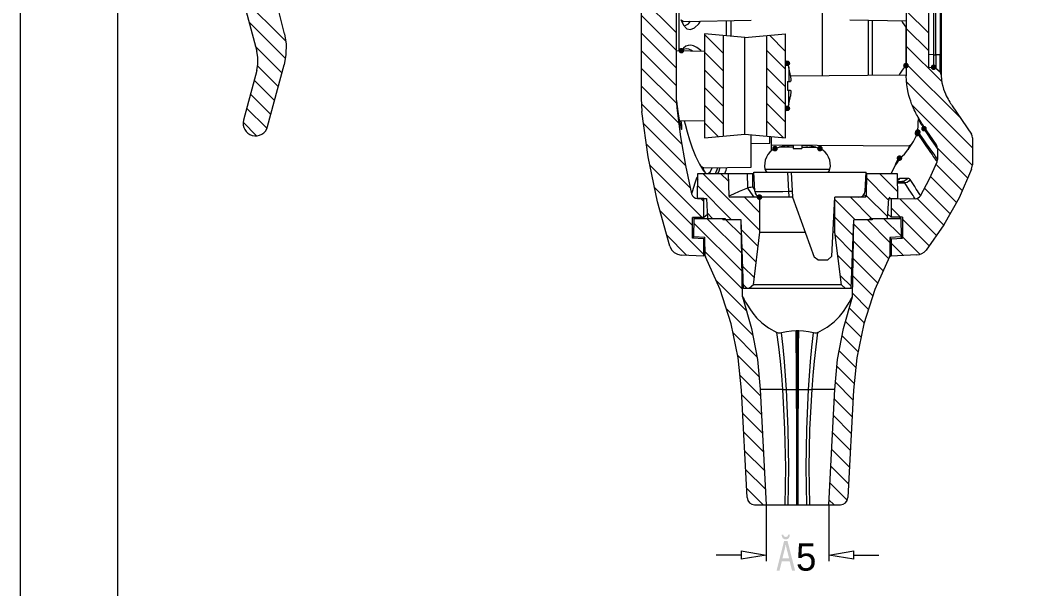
# Model space of a CAD drawing. Header units: millimetres. Extents: x 0 to 260, y 22 to 203.
# Drawn here: x 0.13 to 46.33, y 89.67 to 115.7 of the extents above; entities that cross this region are included whole.
import ezdxf

# ---------------------------------------------------------------- set-up
doc = ezdxf.new("R2010")
doc.units = ezdxf.units.MM

msp = doc.modelspace()

# ---------------------------------------------------------------- hatches: boundary and pattern name
h = msp.add_hatch(color=7)
edge = h.paths.add_edge_path()
edge.add_arc((30.412408, 114.30187), 0.126044, 0, 360)
h = msp.add_hatch(color=7)
edge = h.paths.add_edge_path()
edge.add_arc((35.266595, 113.723879), 0.12991, 0, 360)
h = msp.add_hatch(color=7)
edge = h.paths.add_edge_path()
edge.add_arc((40.694963, 113.619245), 0.126348, 0, 360)
h = msp.add_hatch(color=7)
edge = h.paths.add_edge_path()
edge.add_arc((40.700607, 113.622137), 0.127875, 0, 360)
h = msp.add_hatch(color=7)
edge = h.paths.add_edge_path()
edge.add_arc((41.964187, 113.544879), 0.127706, 0, 360)
h = msp.add_hatch(color=7)
edge = h.paths.add_edge_path()
edge.add_arc((35.266595, 111.663586), 0.129999, 0, 360)
h = msp.add_hatch(color=7)
edge = h.paths.add_edge_path()
edge.add_arc((41.224976, 110.513001), 0.129771, 0, 360)
h = msp.add_hatch(color=7)
edge = h.paths.add_edge_path()
edge.add_arc((41.230338, 110.526583), 0.129701, 0, 360)
h = msp.add_hatch(color=7)
edge = h.paths.add_edge_path()
edge.add_arc((41.240745, 110.576572), 0.129824, 0, 360)
h = msp.add_hatch(color=7)
edge = h.paths.add_edge_path()
edge.add_arc((41.523814, 110.733487), 0.1297, 0, 360)
h = msp.add_hatch(color=7)
edge = h.paths.add_edge_path()
edge.add_arc((34.699751, 109.820004), 0.12991, 0, 360)
h = msp.add_hatch(color=7)
edge = h.paths.add_edge_path()
edge.add_arc((36.759974, 109.820004), 0.12991, 0, 360)
h = msp.add_hatch(color=7)
edge = h.paths.add_edge_path()
edge.add_arc((40.400922, 109.384253), 0.128845, 0, 360)
h = msp.add_hatch(color=7)
edge = h.paths.add_edge_path()
edge.add_arc((33.989398, 107.598139), 0.1297, 0, 360)
h = msp.add_hatch(color=7)
h.paths.add_polyline_path([(35.372534, 90.922903), (35.481123, 90.496813), (35.621683, 90.496813), (35.274418, 91.852252), (35.116219, 91.852252), (34.770607, 90.496813), (34.906757, 90.496813), (35.012039, 90.922903)])
h.paths.add_polyline_path([(35.0396, 91.059604), (35.138819, 91.452069), (35.190082, 91.69736), (35.245754, 91.449865), (35.345524, 91.059604)])
h.paths.add_polyline_path([(35.005976, 92.139435), (35.018335, 92.056193), (35.051933, 91.988609), (35.108993, 91.943245), (35.191735, 91.926666), (35.275606, 91.943245), (35.333949, 91.988609), (35.368314, 92.056193), (35.380251, 92.139435), (35.303081, 92.139435), (35.293228, 92.102245), (35.27304, 92.070946), (35.240449, 92.049363), (35.193389, 92.041319), (35.14626, 92.050216), (35.114427, 92.07322), (35.09479, 92.104803), (35.084248, 92.139435)])

# ---------------------------------------------------------------- linework, layer by layer
at = {"color": 7, "lineweight": 0}
for points in [[(0.128058, 22.287794), (259.869517, 22.287794), (259.869517, 202.784781), (0.128058, 202.784781)], [(4.604456, 198.308031), (255.392767, 198.308031), (255.392767, 26.763839), (4.604456, 26.763839)]]:
    msp.add_lwpolyline(points, close=True, dxfattribs=at)
for points in [[(28.573801, 143.0395), (28.573801, 112.117117)], [(36.874909, 113.143665), (36.874909, 142.013234)], [(40.71052, 142.000464), (40.71052, 113.156294)], [(42.313507, 142.000464), (42.313507, 113.156294)], [(41.740949, 113.55137), (41.740949, 141.605318)], [(41.96401, 141.045494), (41.96401, 114.111617)], [(42.07323, 114.107771), (42.07323, 141.048705)], [(42.259779, 141.049093), (42.259779, 114.107807)], [(12.227348, 115.080662), (8.236373, 131.087248)], [(6.617511, 130.487984), (10.960559, 114.279609)], [(30.176787, 124.354696), (30.176787, 112.126007)], [(30.304952, 114.302399), (30.304952, 116.082516)], [(30.389865, 115.737993), (30.505576, 115.475879)], [(30.515631, 115.645318), (30.499403, 115.645671), (30.416147, 115.678479)], [(30.516124, 115.645318), (33.611749, 115.699293)], [(30.534398, 115.444305), (30.556976, 115.440777), (30.73654, 115.538144), (30.83179, 115.65068)], [(30.667713, 115.306299), (30.823994, 115.270668), (31.015552, 115.346162), (31.212402, 115.539485), (31.286132, 115.658724)], [(32.461588, 115.679255), (32.461588, 114.983577)], [(32.694633, 114.963857), (32.694633, 115.683524)], [(40.71052, 115.654455), (38.134184, 115.699258)], [(38.966105, 115.684759), (38.966105, 113.162045)], [(39.160732, 113.163632), (39.160732, 115.681407)], [(40.514341, 115.657701), (40.547149, 115.593848), (40.697079, 115.385356)], [(12.227348, 115.080662), (12.304254, 114.604765), (12.300021, 114.12287)], [(30.505471, 115.475808), (30.651168, 115.316353), (30.667748, 115.306475)], [(33.325435, 114.908577), (31.464885, 115.071207)], [(31.46492, 115.071349), (31.46492, 110.316257)], [(33.325435, 114.908577), (35.185985, 115.071207)], [(35.18595, 110.316081), (35.18595, 115.071172)], [(40.696903, 115.385391), (40.696903, 113.620091)], [(32.323617, 114.996242), (32.323617, 110.391081)], [(33.325435, 110.479029), (33.325435, 114.908506)], [(34.327289, 110.391187), (34.327289, 114.996348)], [(10.960559, 113.390998), (11.012417, 113.685567), (11.012417, 113.985075), (10.960559, 114.279645)], [(12.300021, 114.122764), (12.215001, 113.648278)], [(30.176787, 114.304657), (31.464779, 114.282079)], [(30.49083, 114.405763), (30.413219, 114.303104)], [(30.922136, 114.291569), (30.886153, 114.315557), (30.748922, 114.368827), (30.626156, 114.382232), (30.510797, 114.359655), (30.414842, 114.305327)], [(31.319717, 114.284654), (31.296081, 114.310407), (31.12322, 114.445521), (30.973995, 114.521368), (30.842409, 114.552413), (30.722817, 114.546415), (30.610634, 114.503729), (30.506564, 114.42259), (30.490689, 114.405657)], [(41.96401, 114.111546), (41.741055, 114.123188)], [(41.96401, 114.111546), (41.96401, 113.550277)], [(41.96401, 114.11137), (42.003874, 114.110311), (42.073371, 114.108195)], [(42.313507, 113.216337), (42.313507, 114.112393)], [(11.459245, 110.828032), (12.214895, 113.648137)], [(35.266595, 113.733615), (35.187925, 113.859204)], [(35.266595, 113.714177), (35.303284, 113.629511), (35.332564, 113.536024)], [(42.07323, 114.107771), (42.072172, 113.735238)], [(42.072207, 113.735344), (42.07256, 113.542727), (42.072913, 113.503922), (42.073266, 113.492986)], [(42.259779, 114.107771), (42.07316, 114.107771)], [(42.313507, 114.108124), (42.259885, 114.108124)], [(42.259956, 113.315397), (42.261367, 113.336564), (42.262072, 113.412411), (42.262425, 113.538706), (42.262072, 113.705217), (42.261367, 113.900303), (42.259956, 114.107736)], [(10.960559, 113.390998), (10.353075, 111.124753)], [(35.332741, 113.53606), (35.332741, 112.894357)], [(35.404037, 113.173969), (35.332776, 113.535919)], [(40.693128, 113.618398), (40.60952, 113.527381), (40.523442, 113.413081), (40.436659, 113.278673), (40.378451, 113.174251)], [(41.740949, 113.55137), (41.963904, 113.539729)], [(42.07323, 113.492809), (42.022783, 113.526058), (41.963869, 113.539729)], [(42.259779, 113.315891), (42.07316, 113.492633)], [(42.313507, 113.191184), (42.299528, 113.259182), (42.259885, 113.316067)], [(35.266595, 112.894216), (35.404178, 112.894216)], [(35.266595, 112.894216), (35.266595, 112.49346)], [(35.404037, 113.173969), (35.410387, 113.124932), (35.414973, 113.081541), (35.418148, 113.042735), (35.419559, 113.00781), (35.420265, 112.976413), (35.419559, 112.949249), (35.418148, 112.927024), (35.414973, 112.910091), (35.410387, 112.898449)], [(40.710344, 113.177073), (35.404213, 113.130859)], [(40.718105, 112.937996), (40.710697, 113.156365)], [(40.737755, 112.739876), (40.717999, 112.938137)], [(40.959264, 111.875358), (40.917989, 111.987542), (40.877067, 112.110661), (40.837203, 112.246128), (40.799808, 112.395353), (40.765942, 112.559042), (40.737719, 112.740017)], [(42.313507, 113.1564), (42.322679, 112.986361)], [(42.322644, 112.98622), (42.346986, 112.825354)], [(42.347127, 112.825318), (42.381699, 112.677504), (42.421916, 112.545918), (42.463896, 112.430913), (42.505524, 112.330018), (42.546094, 112.240766), (42.585957, 112.160685), (42.625116, 112.086602), (42.663921, 112.016752), (42.703785, 111.949724), (42.741533, 111.889046), (42.777163, 111.834718), (42.815263, 111.777921)], [(35.266595, 112.49339), (35.404178, 112.49339)], [(35.332741, 111.851581), (35.332741, 112.493284)], [(35.404037, 112.49339), (35.414973, 112.477515), (35.418148, 112.460229), (35.419559, 112.438356), (35.420265, 112.411545), (35.419559, 112.379795), (35.418148, 112.34487), (35.414973, 112.306065), (35.410387, 112.262673), (35.404037, 112.213637)], [(28.573801, 112.117188), (28.604492, 111.524168)], [(30.176787, 112.126148), (30.200071, 111.679884)], [(30.189876, 112.015905), (30.206103, 111.857155)], [(30.206068, 111.857084), (30.267804, 111.405176), (30.328482, 111.04499), (30.381046, 110.804043), (30.41844, 110.69574)], [(35.332741, 111.851581), (35.30346, 111.757389)], [(35.332741, 111.851581), (35.404002, 112.213531)], [(41.04072, 111.678614), (41.000504, 111.772806), (40.959229, 111.875464)], [(28.892817, 109.437946), (28.604598, 111.524274)], [(30.200036, 111.67999), (30.367605, 110.361659)], [(35.188031, 111.528437), (35.266701, 111.653673)], [(35.266595, 111.673464), (35.303284, 111.757425)], [(41.427788, 110.968931), (41.405916, 111.002798), (41.383338, 111.038076), (41.359349, 111.076176), (41.334302, 111.116745), (41.307844, 111.160489), (41.280327, 111.208114), (41.251046, 111.259267), (41.220002, 111.314653), (41.187546, 111.375331), (41.153327, 111.441653), (41.117344, 111.51362), (41.079949, 111.592642), (41.040791, 111.67872)], [(42.817556, 111.774041), (43.69562, 110.476171)], [(10.353216, 111.124647), (10.334589, 111.010156), (10.339001, 110.89769), (10.364819, 110.790069), (10.41041, 110.690113), (10.474143, 110.600641), (10.554382, 110.524473), (10.649497, 110.464428), (10.757853, 110.423325), (10.872344, 110.404697), (10.98481, 110.409109), (11.092431, 110.434927), (11.192387, 110.480519), (11.281858, 110.544251), (11.358027, 110.624491), (11.418072, 110.719605), (11.459175, 110.827961)], [(30.321673, 111.085383), (31.465026, 111.105491)], [(30.423309, 110.690907), (30.435656, 110.725126), (30.429306, 110.883171), (30.407786, 111.087076)], [(30.545934, 111.089511), (30.58227, 110.935347), (30.675404, 110.580452), (30.781943, 110.220619), (30.907179, 109.850202), (31.057462, 109.472024), (31.234556, 109.107958)], [(41.232808, 111.291758), (41.258913, 111.22473), (41.26738, 111.147119)], [(41.241768, 110.585144), (41.249529, 110.702619), (41.256232, 110.816566), (41.261171, 110.928397), (41.264699, 111.038111), (41.267521, 111.147119)], [(41.267415, 111.147049), (41.290699, 111.106126), (41.311865, 111.068732), (41.331974, 111.035218), (41.349965, 111.004526)], [(41.34993, 111.004421), (41.366863, 110.976551), (41.382386, 110.951151), (41.396849, 110.927868), (41.410255, 110.906701)], [(41.41022, 110.906595), (41.43315, 110.870259)], [(41.479294, 110.891779), (41.457774, 110.923529), (41.427788, 110.969037)], [(42.092527, 109.985034), (41.484691, 110.883912)], [(31.46492, 110.316081), (33.32547, 110.479064)], [(33.325435, 110.479029), (35.185985, 110.316045)], [(33.611714, 108.972491), (33.611714, 110.453805)], [(40.831946, 109.818981), (41.037616, 110.141773), (41.222119, 110.506192)], [(41.222119, 110.506263), (41.479999, 110.132319), (41.610527, 109.945699), (41.726238, 109.781305), (41.82043, 109.64866), (41.893807, 109.543885), (41.951663, 109.460277), (41.997171, 109.393955), (42.034213, 109.339627)], [(41.232808, 110.533462), (41.237041, 110.550748), (41.239863, 110.568034)], [(41.241768, 110.585144), (41.500707, 110.218961), (41.631235, 110.035869), (41.747299, 109.875708), (41.841138, 109.746239), (41.914516, 109.643933), (41.972371, 109.562441), (42.017879, 109.497177), (42.055274, 109.444614), (42.086318, 109.401575)], [(41.433291, 110.8704), (41.452694, 110.840767)], [(41.452588, 110.840767), (41.469874, 110.813956)], [(41.46998, 110.813921), (41.487266, 110.788168)], [(41.487231, 110.788062), (41.520039, 110.739026)], [(41.523567, 110.784287), (41.527448, 110.728196)], [(41.82551, 110.288529), (41.682988, 110.498431), (41.527765, 110.727737)], [(43.744621, 110.315763), (43.732141, 110.399592), (43.695585, 110.476277)], [(30.36764, 110.361554), (30.593771, 109.05169)], [(33.611714, 110.060458), (34.470375, 110.075274)], [(34.470411, 110.07598), (34.470411, 110.378663)], [(34.527596, 110.373971), (34.527596, 109.70828)], [(34.527596, 109.991207), (38.740115, 109.95981), (40.856076, 109.944288)], [(35.249697, 109.957447), (34.887747, 109.886186)], [(35.249697, 109.957447), (35.298733, 109.963797), (35.342124, 109.96803), (35.38093, 109.971205), (35.415855, 109.972969), (35.447252, 109.973674), (35.474416, 109.972969), (35.496641, 109.971205), (35.513927, 109.96803), (35.525216, 109.963797)], [(35.529626, 109.957447), (35.529626, 109.819863)], [(35.930276, 109.957447), (35.946151, 109.96803), (35.963084, 109.971205), (35.985309, 109.972969), (36.012473, 109.973674), (36.04387, 109.972969), (36.078795, 109.971205), (36.117601, 109.96803), (36.161345, 109.963797), (36.210028, 109.957447)], [(35.930276, 109.957447), (35.930276, 109.819863)], [(36.572084, 109.88615), (36.210134, 109.957411)], [(40.956159, 110.013962), (40.856323, 109.944464)], [(42.049629, 109.959528), (41.825616, 110.28867)], [(42.141775, 109.824485), (42.0497, 109.959599)], [(42.141775, 109.824485), (42.129119, 109.908314), (42.092386, 109.984999)], [(43.744621, 110.315763), (43.744621, 109.07716)], [(34.69005, 109.820004), (34.567718, 109.743984), (34.461885, 109.650721), (34.373772, 109.542781), (34.304596, 109.422733), (34.255579, 109.293143), (34.227939, 109.156578), (34.222896, 109.015607), (34.241669, 108.872796)], [(34.793731, 109.856517), (34.709418, 109.819828)], [(34.793731, 109.856517), (34.88757, 109.88615)], [(35.529626, 109.88615), (34.88757, 109.88615)], [(35.529626, 109.820004), (35.930381, 109.820004)], [(35.930276, 109.88615), (36.571978, 109.88615)], [(36.572084, 109.88615), (36.66557, 109.85687)], [(36.750202, 109.820004), (36.665535, 109.856693)], [(37.218408, 108.872937), (37.237066, 109.015647), (37.231935, 109.156571), (37.204232, 109.293129), (37.155173, 109.422741), (37.085972, 109.542829), (36.997845, 109.650812), (36.892008, 109.744111), (36.769675, 109.820146)], [(40.441633, 109.409689), (40.627194, 109.570555)], [(40.627159, 109.570555), (40.832123, 109.818911)], [(40.856253, 109.944359), (40.818153, 109.839231), (40.792047, 109.771145)], [(42.141775, 109.824485), (42.141775, 109.326715)], [(29.319643, 107.375713), (28.892782, 109.438052)], [(30.593665, 109.051725), (30.877651, 107.752797)], [(31.234627, 109.107887), (31.427949, 108.804498)], [(40.214762, 109.080688), (40.073651, 108.786471), (40.022851, 108.686635)], [(40.214762, 109.080688), (40.256742, 109.171705), (40.296959, 109.262369), (40.336117, 109.35268)], [(40.441633, 109.409689), (40.36755, 109.299622), (40.291703, 109.190261), (40.214797, 109.080547)], [(40.336223, 109.352503), (40.370442, 109.367673), (40.395842, 109.381431)], [(40.405791, 109.386934), (40.442127, 109.410218)], [(41.770053, 108.430236), (42.121067, 109.219047)], [(42.034284, 109.339768), (42.065328, 109.295671)], [(42.065469, 109.295671), (42.107097, 109.238168)], [(42.086318, 109.401434), (42.127946, 109.345342)], [(42.120926, 109.219189), (42.14174, 109.326786)], [(42.12784, 109.345271), (42.141951, 109.326574)], [(43.70705, 108.872937), (43.744444, 109.077196)], [(31.151054, 107.541413), (31.171162, 108.686529)], [(31.171056, 108.686565), (33.728695, 108.686565)], [(31.389814, 108.941482), (31.296681, 109.010274)], [(31.444777, 108.840199), (31.389743, 108.941447)], [(31.435992, 108.934603), (31.389779, 108.941658)], [(31.428055, 108.804392), (31.527186, 108.70244)], [(31.43444, 108.934603), (33.611785, 108.97235)], [(31.513498, 108.716868), (31.500445, 108.739446), (31.444706, 108.840341)], [(31.641979, 108.686565), (31.746049, 108.771937), (31.821896, 108.941623)], [(31.971333, 108.686565), (32.088455, 108.945856)], [(32.084504, 108.686565), (32.122957, 108.755004), (32.195629, 108.947973)], [(32.406449, 108.686565), (32.459013, 108.836142), (32.487588, 108.952912)], [(32.562165, 108.686565), (32.580157, 107.650104)], [(33.456174, 108.017522), (33.446649, 108.686388)], [(33.690631, 108.050612), (33.681458, 108.686671)], [(33.726296, 108.737541), (38.878616, 108.737541)], [(33.771911, 107.863887), (33.726402, 108.737718)], [(34.241493, 108.872937), (34.263514, 108.818284), (34.301509, 108.775438), (34.351477, 108.747475), (34.409415, 108.737471)], [(34.241493, 108.872937), (37.218232, 108.872937)], [(35.337715, 107.863887), (35.291854, 108.737718)], [(35.440902, 108.737541), (35.500874, 107.592424)], [(37.050451, 108.737541), (37.108339, 108.747546), (37.158224, 108.775509), (37.196203, 108.818355), (37.218373, 108.873008)], [(38.832755, 107.863887), (38.878616, 108.737718)], [(38.875829, 108.686565), (40.288704, 108.686565)], [(38.897701, 108.686565), (38.879709, 107.650104)], [(40.288669, 108.686565), (40.308777, 107.541448)], [(43.70705, 108.872937), (43.134844, 107.572951)], [(31.111296, 108.46368), (31.034743, 108.231552), (30.905979, 107.839969)], [(31.111296, 108.46368), (31.11941, 108.484494), (31.129287, 108.501074), (31.140576, 108.514127), (31.153276, 108.522594), (31.167388, 108.527885)], [(31.111296, 108.46368), (31.165624, 108.368077)], [(40.293502, 108.412668), (40.337599, 108.442301), (40.419796, 108.466643)], [(40.419761, 108.466749), (40.359436, 108.383493), (40.294877, 108.341866)], [(40.29523, 108.309339), (40.514305, 108.311456)], [(40.29643, 108.245592), (40.647444, 108.248767)], [(40.419761, 108.466749), (40.761603, 108.470982)], [(40.514164, 108.311386), (40.541681, 108.309974), (40.567081, 108.304683), (40.590717, 108.296569), (40.611884, 108.284574), (40.630934, 108.268347), (40.647514, 108.248591)], [(40.761497, 108.470912), (40.700466, 108.386951), (40.614388, 108.331212), (40.514199, 108.311456)], [(40.895341, 108.401979), (40.832546, 108.322604), (40.746468, 108.269334), (40.647338, 108.248521)], [(40.851596, 107.932079), (40.647338, 108.248521)], [(40.761497, 108.470912), (40.789366, 108.469148), (40.814766, 108.463856), (40.838402, 108.454684), (40.859569, 108.441278), (40.878619, 108.423992), (40.895199, 108.40212)], [(41.098788, 108.081269), (40.895235, 108.401944)], [(41.365593, 107.665097), (41.769877, 108.430272)], [(30.884601, 107.773964), (30.877545, 107.752797)], [(30.877686, 107.752938), (30.91523, 107.664981), (30.977743, 107.595908), (31.059108, 107.550582), (31.153206, 107.533863)], [(30.905944, 107.84011), (30.884424, 107.77414)], [(32.580262, 107.649927), (32.639529, 107.592424)], [(32.795916, 107.740521), (32.580368, 107.649857)], [(33.444815, 108.009937), (33.066284, 107.853304), (32.796057, 107.740415)], [(33.444815, 108.009937), (33.581693, 107.806031)], [(33.456174, 108.017522), (33.444886, 108.010113)], [(33.678213, 108.050259), (33.600954, 108.044968), (33.534279, 108.038618), (33.484538, 108.030151), (33.456316, 108.017451)], [(33.581763, 107.805996), (33.724638, 107.592566)], [(33.678213, 108.050259), (33.69056, 108.050612)], [(33.678213, 108.050259), (33.769229, 107.918321)], [(33.690631, 108.050612), (33.762244, 108.050612)], [(33.771911, 107.863887), (33.789825, 107.778096), (33.831618, 107.703285), (33.893652, 107.644217), (33.972288, 107.605654)], [(33.771911, 107.863887), (33.795194, 107.86177), (33.864691, 107.860006), (33.97758, 107.858948), (34.131744, 107.858595), (34.322244, 107.858595), (34.544494, 107.858948), (34.792497, 107.860006), (35.058844, 107.86177), (35.337538, 107.863887)], [(35.362515, 107.592389), (35.355107, 107.605442), (35.348051, 107.643895), (35.342759, 107.703161), (35.339232, 107.779009), (35.337468, 107.864028)], [(35.337715, 107.863887), (35.486587, 107.863887)], [(38.547005, 107.592389), (38.654856, 107.613401), (38.744119, 107.671059), (38.806263, 107.757291), (38.832755, 107.864028)], [(38.879639, 107.649927), (38.765692, 107.697905)], [(38.820196, 107.592389), (38.879463, 107.649892)], [(41.057442, 107.617542), (41.022517, 107.670459), (40.979125, 107.736076), (40.923034, 107.821801), (40.851773, 107.93222)], [(41.350636, 107.688874), (41.331233, 107.719566), (41.303716, 107.762604), (41.269144, 107.816227), (41.225752, 107.883254), (41.169661, 107.970038), (41.098752, 108.081163)], [(41.119813, 107.521093), (41.194001, 107.531428), (41.261938, 107.560119), (41.320285, 107.60528), (41.365699, 107.665026)], [(41.365593, 107.665097), (41.350777, 107.688733)], [(29.883276, 105.346535), (29.319537, 107.375713)], [(31.151054, 107.541413), (31.568037, 107.541413)], [(31.43631, 107.531429), (31.153382, 107.533899)], [(31.43631, 106.663596), (31.43631, 107.531429)], [(31.567931, 107.541413), (31.615909, 106.625249)], [(35.500839, 107.592389), (32.639811, 107.592389)], [(34.012399, 105.995611), (34.012399, 107.592283)], [(35.500839, 107.592389), (36.499553, 104.849189)], [(37.30625, 104.901788), (37.447361, 107.592424)], [(38.820196, 107.592389), (37.447185, 107.592389)], [(37.447326, 105.995611), (37.447326, 107.592283)], [(39.89197, 107.541413), (39.843992, 106.625249)], [(39.89197, 107.541413), (40.308601, 107.541413)], [(40.023556, 107.511427), (39.932892, 107.589391)], [(40.023556, 107.511427), (40.023556, 106.683457)], [(41.119813, 107.521093), (40.023733, 107.511568)], [(41.119813, 107.521093), (41.057371, 107.617401)], [(43.134844, 107.573092), (42.436344, 106.335548)], [(31.606173, 106.809328), (31.436486, 106.663631)], [(39.854576, 106.828625), (40.023556, 106.683634)], [(31.43631, 106.663596), (30.920902, 106.65901)], [(30.920937, 105.721714), (30.920937, 106.659045)], [(30.978299, 105.775795), (30.993115, 106.625284)], [(30.993115, 106.625355), (31.033685, 106.66028)], [(30.993115, 106.625355), (32.423276, 106.625355)], [(32.3088, 106.625355), (32.309858, 106.561855)], [(33.153703, 106.561961), (32.309858, 106.561961)], [(32.423347, 106.625355), (32.424405, 106.561855)], [(33.263417, 103.419698), (33.153703, 106.56189)], [(33.215192, 103.03831), (33.153809, 106.561855)], [(38.196273, 103.419698), (38.305987, 106.56189)], [(38.244533, 103.03831), (38.305916, 106.561855)], [(39.149902, 106.561961), (38.306057, 106.561961)], [(39.036378, 106.625355), (39.03532, 106.561855)], [(39.036378, 106.625355), (40.466892, 106.625355)], [(39.150925, 106.625355), (39.149867, 106.561855)], [(40.538788, 106.679118), (40.023733, 106.683704)], [(40.402545, 106.680494), (40.466751, 106.625461)], [(40.466786, 106.625355), (40.481603, 105.775866)], [(40.538788, 106.679118), (40.538788, 105.721679)], [(42.436344, 106.335618), (41.618606, 105.172863)], [(33.716983, 103.589878), (34.012258, 105.99547)], [(34.012399, 105.995611), (36.082146, 105.995611)], [(37.447326, 105.995611), (37.363718, 105.995611)], [(37.742742, 103.589878), (37.447467, 105.99547)], [(29.883276, 105.346535), (29.960546, 105.189615), (30.078627, 105.065636), (30.228062, 104.982006), (30.39939, 104.946132)], [(30.988988, 105.775443), (30.920902, 105.72182)], [(31.43631, 105.69448), (30.920902, 105.721644)], [(31.493495, 105.748914), (30.97844, 105.775725)], [(31.498328, 105.74274), (31.436239, 105.694409)], [(31.43631, 104.892122), (31.43631, 105.694339)], [(31.500762, 104.915899), (31.493354, 105.748808)], [(39.966194, 105.748914), (39.958786, 104.916005)], [(39.961573, 105.74274), (40.023662, 105.694409)], [(40.481603, 105.775795), (39.966194, 105.748984)], [(40.023556, 105.69448), (40.538612, 105.721644)], [(40.023556, 105.69448), (40.023556, 104.892263)], [(40.470737, 105.775443), (40.538823, 105.72182)], [(31.43631, 104.892122), (30.399496, 104.946097)], [(31.500586, 104.941053), (31.475186, 104.92165)], [(31.500762, 104.915899), (31.513462, 104.864394)], [(37.125557, 104.730197), (37.306179, 104.901647)], [(39.946227, 104.86457), (39.958927, 104.916076)], [(39.959315, 104.941053), (40.023521, 104.892016)], [(41.197318, 104.95347), (40.023627, 104.892087)], [(41.197318, 104.95347), (41.318597, 104.972972), (41.431739, 105.017411), (41.532975, 105.084737), (41.618535, 105.172898)], [(32.18374, 103.368722), (31.513462, 104.8645)], [(36.669416, 104.730197), (36.499377, 104.849083)], [(36.669416, 104.730197), (37.125557, 104.730197)], [(39.946227, 104.86457), (39.275949, 103.368792)], [(33.716983, 103.589878), (33.524366, 103.419839)], [(37.742742, 103.589878), (33.716842, 103.589878)], [(37.742742, 103.589878), (37.935359, 103.419839)], [(32.689659, 101.801189), (32.183776, 103.368581)], [(33.215192, 103.03831), (33.627236, 101.587688)], [(33.215192, 103.03831), (33.246236, 102.98116), (33.28857, 102.904607), (33.351011, 102.794541), (33.434267, 102.653077), (33.540806, 102.484096), (33.678389, 102.287599), (33.856189, 102.072052), (34.090434, 101.847332), (34.398409, 101.621555), (34.791403, 101.397188)], [(38.196273, 103.419698), (33.263381, 103.419698)], [(37.832312, 101.587582), (38.244357, 103.038204)], [(38.177011, 102.914979), (38.244392, 103.038451)], [(39.275985, 103.368722), (38.770101, 101.80133)], [(36.668569, 101.397082), (37.090491, 101.640146), (37.415752, 101.887443), (37.653524, 102.128391), (37.832736, 102.358049), (37.977374, 102.574654), (38.093438, 102.767624), (38.177047, 102.915085)], [(33.013826, 100.236761), (32.689624, 101.80133)], [(38.770243, 101.801189), (38.44604, 100.23662)], [(33.627413, 101.587582), (33.893054, 100.159538)], [(35.002188, 101.380219), (34.929868, 101.368225), (34.857902, 101.373517), (34.791227, 101.397153)], [(35.063677, 98.798803), (35.01711, 99.430981), (34.95608, 100.081151), (34.881291, 100.736964), (34.791332, 101.397012)], [(35.222674, 98.798803), (35.184574, 99.424278), (35.134832, 100.070567), (35.074507, 100.723912), (35.002188, 101.380078)], [(35.671196, 101.480126), (35.455296, 101.468837), (35.230929, 101.435676), (35.002329, 101.38029)], [(35.729933, 101.480126), (35.671019, 101.480126)], [(35.689117, 98.798803), (35.686294, 99.444739), (35.682061, 100.116781), (35.677122, 100.796584), (35.671125, 101.480267)], [(35.788671, 101.480126), (35.729757, 101.480126)], [(35.729933, 93.515392), (35.729933, 101.480056)], [(35.770608, 98.798803), (35.773783, 99.444739), (35.777664, 100.116781), (35.782603, 100.796584), (35.7886, 101.480267)], [(36.457714, 101.380219), (36.229114, 101.435606), (36.004394, 101.468767), (35.788847, 101.480056)], [(36.237228, 98.798803), (36.275328, 99.424278), (36.324716, 100.070567), (36.385394, 100.723912), (36.457714, 101.380078)], [(36.396048, 98.798803), (36.442615, 99.430981), (36.503645, 100.081151), (36.578434, 100.736964), (36.668393, 101.397012)], [(36.668569, 101.397082), (36.601894, 101.373799), (36.529927, 101.368154), (36.457608, 101.380149)], [(37.566882, 100.159256), (37.832171, 101.587653)], [(33.165415, 98.753648), (33.013721, 100.236726)], [(33.893019, 100.159608), (34.022841, 98.798944)], [(37.436813, 98.798803), (37.566988, 100.159114)], [(38.445899, 100.236761), (38.294204, 98.753683)], [(33.422943, 93.84097), (33.165415, 98.753754)], [(34.022912, 98.798803), (34.299842, 93.515251)], [(35.063677, 98.798803), (34.022982, 98.798803)], [(35.171839, 93.515392), (35.193711, 95.217897), (35.157375, 96.960619), (35.063536, 98.798944)], [(35.063677, 98.798803), (36.396119, 98.798803)], [(35.304836, 93.515392), (35.328119, 95.225658), (35.30025, 96.966264), (35.222639, 98.798944)], [(35.695855, 93.515392), (35.697619, 95.264464), (35.695149, 97.014947), (35.689152, 98.798944)], [(35.764047, 93.515392), (35.762283, 95.264464), (35.764399, 97.014947), (35.770749, 98.798944)], [(36.154889, 93.515392), (36.131959, 95.225658), (36.159828, 96.966264), (36.237086, 98.798944)], [(36.288063, 93.515392), (36.266191, 95.217897), (36.302527, 96.960619), (36.396013, 98.798944)], [(37.436813, 98.798803), (36.396119, 98.798803)], [(37.159988, 93.515392), (37.436919, 98.798944)], [(38.29431, 98.753648), (38.037135, 93.840864)], [(33.422943, 93.84097), (33.454842, 93.713149), (33.529438, 93.609769), (33.636511, 93.540586), (33.765843, 93.515356)], [(37.693812, 93.515392), (37.823149, 93.540621), (37.930261, 93.609804), (38.004962, 93.713184), (38.037064, 93.841006)], [(33.765913, 93.515392), (37.693741, 93.515392)]]:
    msp.add_lwpolyline(points, dxfattribs=at)
at = {"color": 40, "lineweight": 0, "true_color": 0xffbf00}
for points in [[(12.28023, 114.753214), (10.304321, 116.729122)], [(30.176787, 115.138024), (28.573765, 116.741046)], [(41.740949, 115.100982), (40.710485, 116.131446)], [(12.269717, 113.954101), (10.600725, 115.623093)], [(30.176787, 114.328434), (28.573765, 115.931456)], [(30.176787, 113.518809), (28.573765, 115.121831)], [(32.323617, 114.192156), (31.464956, 115.050817)], [(41.740949, 114.291392), (40.710485, 115.321856)], [(35.18595, 114.267262), (34.446527, 115.006684)], [(12.120033, 113.294195), (10.896953, 114.517276)], [(30.176787, 112.709219), (28.573765, 114.312241)], [(32.323617, 113.382566), (31.464956, 114.241227)], [(35.18595, 113.457672), (34.327289, 114.316334)], [(42.338166, 112.884585), (40.71045, 114.512302)], [(43.191007, 111.222155), (40.710626, 113.702536)], [(11.948971, 112.655667), (10.998588, 113.606051)], [(30.183349, 111.892927), (28.573977, 113.502652)], [(32.323617, 112.572976), (31.464956, 113.431637)], [(35.18595, 112.648083), (34.327289, 113.506744)], [(11.777733, 112.017281), (10.842872, 112.951789)], [(43.744621, 109.858916), (40.723785, 112.879752)], [(11.606706, 111.378541), (10.671845, 112.313403)], [(30.289288, 110.977539), (28.57373, 112.693097)], [(32.323617, 111.763387), (31.464956, 112.622048)], [(35.18595, 111.838493), (34.327289, 112.697154)], [(30.424332, 110.032906), (28.580009, 111.877228)], [(32.323617, 110.953762), (31.464956, 111.812423)], [(35.18595, 111.028868), (34.327289, 111.887529)], [(43.742363, 109.051407), (40.986463, 111.807307)], [(11.425837, 110.749821), (10.500854, 111.674804)], [(10.955232, 110.410837), (10.341398, 111.02467)], [(30.593136, 109.054512), (28.681786, 110.965862)], [(32.096216, 110.371572), (31.464744, 111.002692)], [(35.079693, 110.325394), (34.327218, 111.077869)], [(30.819478, 108.018545), (28.811467, 110.026203)], [(43.524981, 108.459199), (42.139623, 109.844558)], [(31.365366, 106.662926), (28.971769, 109.056523)], [(43.277472, 107.897295), (42.069914, 109.104853)], [(34.012399, 106.069306), (31.395141, 108.686565)], [(32.56855, 108.322745), (32.204836, 108.686459)], [(40.30278, 107.874894), (39.491391, 108.686635)], [(32.709979, 106.561961), (31.160932, 108.111008)], [(39.888689, 107.479394), (38.893856, 108.474228)], [(43.010984, 107.353982), (41.820712, 108.544254)], [(30.920937, 106.29773), (29.183154, 108.035866)], [(39.848402, 106.710127), (38.880027, 107.678502)], [(42.719025, 106.836527), (41.547098, 108.008102)], [(31.43631, 107.401536), (31.305429, 107.532417)], [(34.012399, 106.878931), (33.29873, 107.592248)], [(38.377142, 106.561961), (37.44722, 107.491883)], [(39.123726, 106.625355), (38.156409, 107.592319)], [(42.091151, 105.845046), (40.421454, 107.514743)], [(42.425479, 106.320484), (41.208396, 107.537215)], [(31.43631, 104.972732), (29.42971, 106.979332)], [(31.837171, 106.625355), (31.603633, 106.858541)], [(40.446642, 106.679788), (40.023662, 107.103122)], [(33.194872, 104.201383), (30.989305, 106.407303)], [(33.180584, 105.025472), (31.580737, 106.625319)], [(33.166121, 105.849526), (32.453509, 106.562137)], [(38.281222, 105.848503), (37.447255, 106.682117)], [(39.906787, 104.776376), (38.303059, 106.380104)], [(39.964325, 105.528427), (38.930686, 106.562066)], [(40.480721, 105.821621), (39.677093, 106.625249)], [(41.756965, 105.369607), (40.538823, 106.587749)], [(30.667219, 104.932445), (29.741177, 105.858486)], [(33.931966, 105.340009), (33.169613, 106.102009)], [(38.253811, 105.066112), (37.464647, 105.855276)], [(39.656314, 104.217223), (38.288948, 105.584237)], [(40.585813, 104.921403), (40.023486, 105.483731)], [(41.336489, 104.980317), (40.538859, 105.7783)], [(33.209336, 103.377682), (31.499069, 105.087596)], [(33.843419, 104.618931), (33.198894, 105.263103)], [(38.226612, 104.284074), (37.577854, 104.93248)], [(33.754871, 103.897889), (33.228174, 104.424233)], [(39.405701, 103.658106), (38.275048, 104.788758)], [(38.199236, 103.501684), (37.691236, 104.009331)], [(39.180735, 103.073482), (38.261396, 103.992821)], [(33.404175, 102.373077), (32.001178, 103.776074)], [(33.423613, 103.419698), (33.257807, 103.585504)], [(38.98332, 102.461272), (38.247426, 103.197166)], [(33.683892, 101.283735), (32.462223, 102.505404)], [(38.785729, 101.849096), (38.101341, 102.533485)], [(38.642078, 101.183158), (37.922059, 101.903177)], [(33.868889, 100.289148), (32.776689, 101.381701)], [(38.503084, 100.512739), (37.768953, 101.246869)], [(33.967279, 99.381028), (32.988321, 100.359986)], [(38.401801, 99.804432), (37.642271, 100.563962)], [(38.326695, 99.069913), (37.538237, 99.858371)], [(34.038575, 98.500106), (33.094895, 99.443787)], [(38.271379, 98.315462), (37.467399, 99.119443)], [(34.083378, 97.645714), (33.176034, 98.553058)], [(38.231092, 97.54616), (37.414059, 98.363193)], [(34.128146, 96.791321), (33.220801, 97.698666)], [(38.19077, 96.776857), (37.373736, 97.593891)], [(34.172948, 95.936964), (33.265604, 96.844309)], [(38.150483, 96.00759), (37.333449, 96.824624)], [(34.217716, 95.082572), (33.310371, 95.989916)], [(38.11016, 95.238288), (37.293127, 96.055321)], [(38.069873, 94.468985), (37.252839, 95.286019)], [(34.262519, 94.228179), (33.355174, 95.135524)], [(34.16554, 93.515392), (33.400012, 94.281272)], [(38.006973, 93.722084), (37.212517, 94.516892)], [(37.404075, 93.515392), (37.171947, 93.747519)]]:
    msp.add_lwpolyline(points, dxfattribs=at)
at = {"color": 3, "lineweight": 0, "true_color": 0x00ff00}
for points in [[(34.299878, 93.515392), (34.299878, 90.926003)], [(37.159988, 93.515392), (37.159988, 90.926003)], [(33.154902, 91.212353), (32.009786, 91.212353)], [(34.299878, 91.212353), (33.154761, 91.0215)], [(33.154902, 91.403205), (34.300019, 91.212353)], [(33.154902, 91.403205), (33.154902, 91.0215)], [(38.304999, 91.0215), (37.159883, 91.212352)], [(37.159988, 91.212353), (38.305105, 91.403205)], [(38.304999, 91.0215), (38.304999, 91.403205)], [(38.304999, 91.212353), (39.449763, 91.212353)]]:
    msp.add_lwpolyline(points, dxfattribs=at)

# ---------------------------------------------------------------- texts
at = {"color": 7, "insert": (35.660976, 91.753508), "char_height": 1.256689, "attachment_point": 1}
msp.add_mtext('{\\fAdobeSongStd-Light|b0|i0|c0;5}', dxfattribs=at)

doc.saveas('drawing.dxf')
